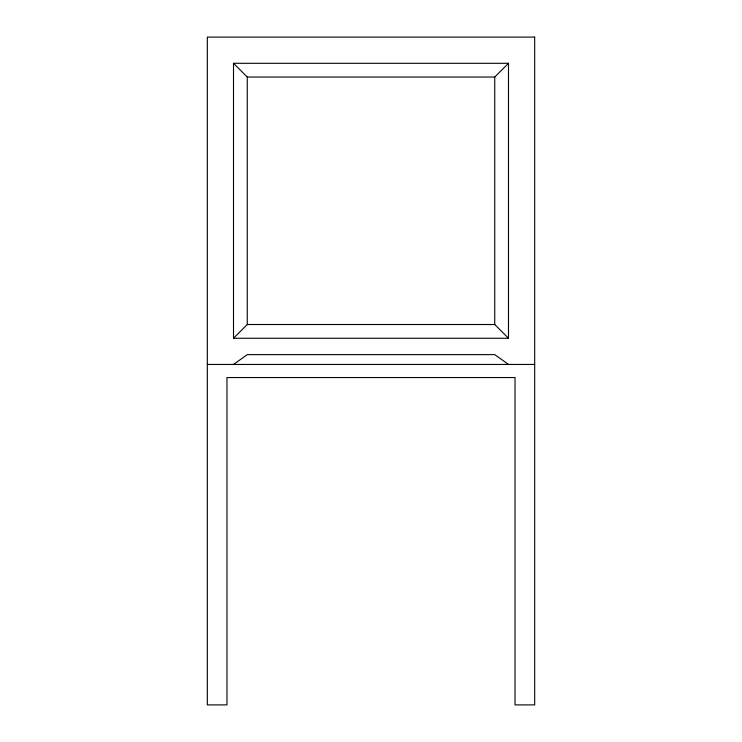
<?xml version="1.0" encoding="UTF-8"?>
<svg xmlns="http://www.w3.org/2000/svg" width="742" height="742" viewBox="0 0 742 742"><rect width="100%" height="100%" fill="white"/><g stroke="black" fill="none" stroke-linecap="round" stroke-linejoin="round"><path stroke-width="1.11" d="M233.507 338.269L247.262 324.514L247.262 77.038L233.507 63.293L233.507 338.269L508.493 338.269L508.493 63.293L233.507 63.293M247.262 77.038L494.738 77.038L508.493 63.293M233.507 364.452L247.262 354.63L494.738 354.63L508.493 364.452M247.262 324.514L494.738 324.514L508.493 338.269M207.324 364.452L534.676 364.452M494.738 77.038L494.738 324.514M534.676 37.1L207.324 37.1L207.324 704.9L226.969 704.9L226.969 377.548L515.031 377.548L515.031 704.9L534.676 704.9L534.676 37.1"/></g></svg>
